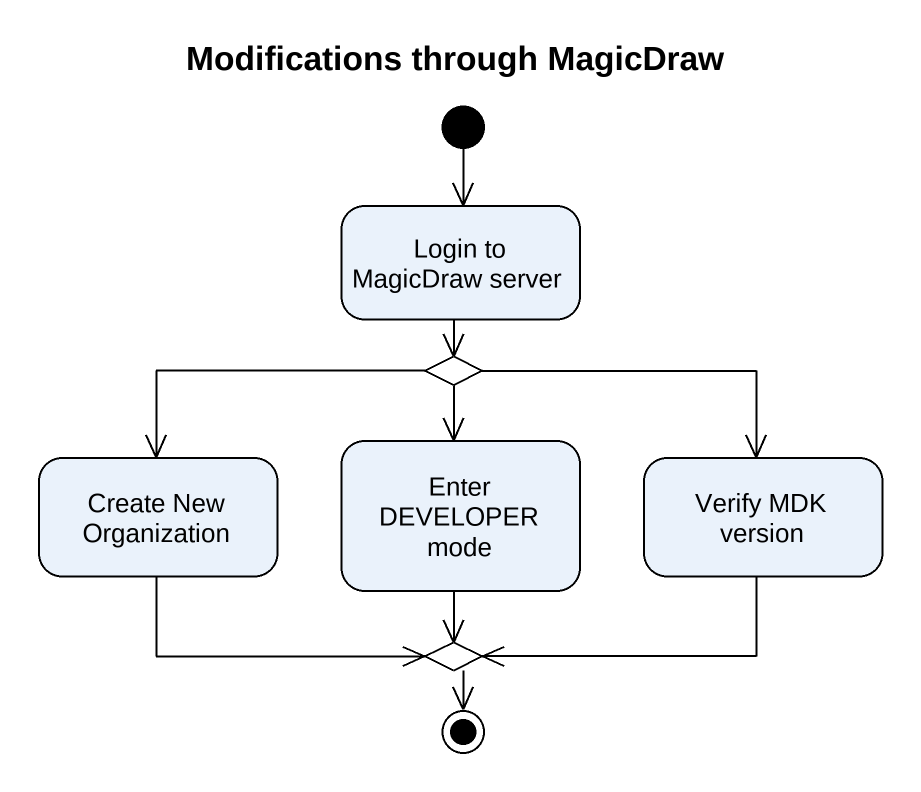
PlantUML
@startuml
title Modifications through MagicDraw
hide empty description
state "Login to MagicDraw server" as Login_to_MagicDraw_server
state "Enter DEVELOPER mode" as Enter_DEVELOPER_mode
state choice1 <<choice>>
state "Create New Organization" as Create_New_Organization
state "Verify MDK version" as Verify_MDK_version
state choice2 <<choice>>
[*] --> Login_to_MagicDraw_server
Login_to_MagicDraw_server --> choice1
Enter_DEVELOPER_mode --> choice2
choice1 --> Enter_DEVELOPER_mode
choice1 -left-> Create_New_Organization
choice1 -right-> Verify_MDK_version
Create_New_Organization -right-> choice2
Verify_MDK_version -left-> choice2
choice2 --> [*]
@enduml
